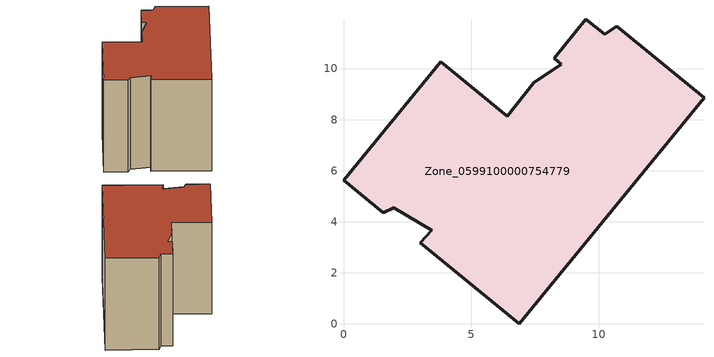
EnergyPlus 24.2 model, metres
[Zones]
Zone_0599100000754779
 floor ground (C_G): 9.49,11.93 10.24,11.34 10.7,11.65 14.13,8.85 6.9,0 3.01,3.17 3.46,3.67 1.96,4.55 1.56,4.35 0,5.62 3.81,10.26 6.41,8.14 7.46,9.44 8.53,10.17 8.26,10.41 z0
 wall outside (C_F): 3.81,10.26 0,5.62 1.56,4.35 1.96,4.55 3.46,3.67 3.01,3.17 6.9,0 14.13,8.85 10.7,11.65 10.24,11.34 9.49,11.93 8.26,10.41 8.53,10.17 7.46,9.44 6.41,8.14 3.81,10.26 z0:8.82
 roof outside (C_R): 10.24,11.34 9.49,11.93 8.26,10.41 8.53,10.17 7.46,9.44 6.41,8.14 3.81,10.26 0,5.62 1.56,4.35 1.96,4.55 3.46,3.67 3.01,3.17 6.9,0 14.13,8.85 10.7,11.65 z8.82
[BUILDING]
Pand.0599100000754779: North Axis=0; Terrain=City; Loads Convergence Tolerance Value=0.04; Temperature Convergence Tolerance Value=0.4; Solar Distribution=FullExterior; Maximum Number of Warmup Days=25; Minimum Number of Warmup Days=1
[Site:Location]
Rotterdam.The.Hague.AP_ZH_NLD Design_Conditions: Latitude=51.96; Longitude=4.45; Time Zone=1; Elevation=-4.5
[SITE:GROUNDTEMPERATURE:BUILDINGSURFACE]
18, 18, 18, 18, 18, 18, 18, 18, 18, 18, 18, 18
[MATERIAL] Thermal Absorptance=0.9; Solar Absorptance=0.7; Visible Absorptance=0.7
Name | Roughness | Thickness | Conductivity | Density | Specific Heat
G.TC.2006-2014 | MediumSmooth | 0.15 | 0.06 | 540 | 1210
F.TC.2006-2014 | Rough | 0.3 | 0.12 | 1920 | 840
R.TC.2006-2014 | MediumRough | 0.2 | 0.08 | 1500 | 1000
[CONSTRUCTION]
C_G: G.TC.2006-2014
C_F: F.TC.2006-2014
C_R: R.TC.2006-2014
[ZONE]
Zone_0599100000754779: Type=1; Multiplier=1; Ceiling Height=Autocalculate; Volume=Autocalculate; Floor Area=autocalculate; Part of Total Floor Area=Yes
[ZONEINFILTRATION:DESIGNFLOWRATE]
Infil_Zone_0599100000754779: Zone or ZoneList or Space or SpaceList=Zone_0599100000754779; Schedule=AlwaysOn; Design Flow Rate Calculation Method=Flow/Area; Flow Rate per Floor Area=0.0015; Constant Term Coefficient=1; Temperature Term Coefficient=0; Velocity Term Coefficient=0; Velocity Squared Term Coefficient=0
[HVACTEMPLATE:ZONE:IDEALLOADSAIRSYSTEM]
Zone_0599100000754779: Maximum Heating Supply Air Temperature=50; Minimum Cooling Supply Air Temperature=13; Maximum Heating Supply Air Humidity Ratio=0.0156; Minimum Cooling Supply Air Humidity Ratio=0.0077; Heating Limit=NoLimit; Cooling Limit=NoLimit; Dehumidification Control Type=ConstantSensibleHeatRatio; Cooling Sensible Heat Ratio=0.7; Dehumidification Setpoint=60; Humidification Control Type=None; Humidification Setpoint=30; Outdoor Air Method=None; Outdoor Air Flow Rate per Person=0.00944; Outdoor Air Flow Rate per Zone Floor Area=0; Outdoor Air Flow Rate per Zone=0; Demand Controlled Ventilation Type=None; Outdoor Air Economizer Type=NoEconomizer; Heat Recovery Type=None; Sensible Heat Recovery Effectiveness=0.7; Latent Heat Recovery Effectiveness=0.65
[ZONECONTROL:THERMOSTAT]
ThermostatControl_Zone_0599100000754779: Zone or ZoneList=Zone_0599100000754779; Control Type Schedule=DualSetpointControlType; Control 1=Thermostat_Zone_0599100000754779; Temperature Difference Between Cutout And Setpoint=0
[THERMOSTATSETPOINT:DUALSETPOINT]
Thermostat_Zone_0599100000754779: Heating Setpoint Temperature Schedule=HeatingSetpoint_Zone_0599100000754779; Cooling Setpoint Temperature Schedule=CoolingSetpoint_Zone_0599100000754779
[SCHEDULE:COMPACT]
HeatingSetpoint_Zone_0599100000754779: Through: 12/31, For: AllDays, Until: 24:00, 21
CoolingSetpoint_Zone_0599100000754779: Through: 12/31, For: AllDays, Until: 24:00, 24
DualSetpointControlType: Through: 12/31, For: AllDays, Until: 24:00, 4
AlwaysOn: Through: 12/31, For: AllDays, Until: 24:00, 1
